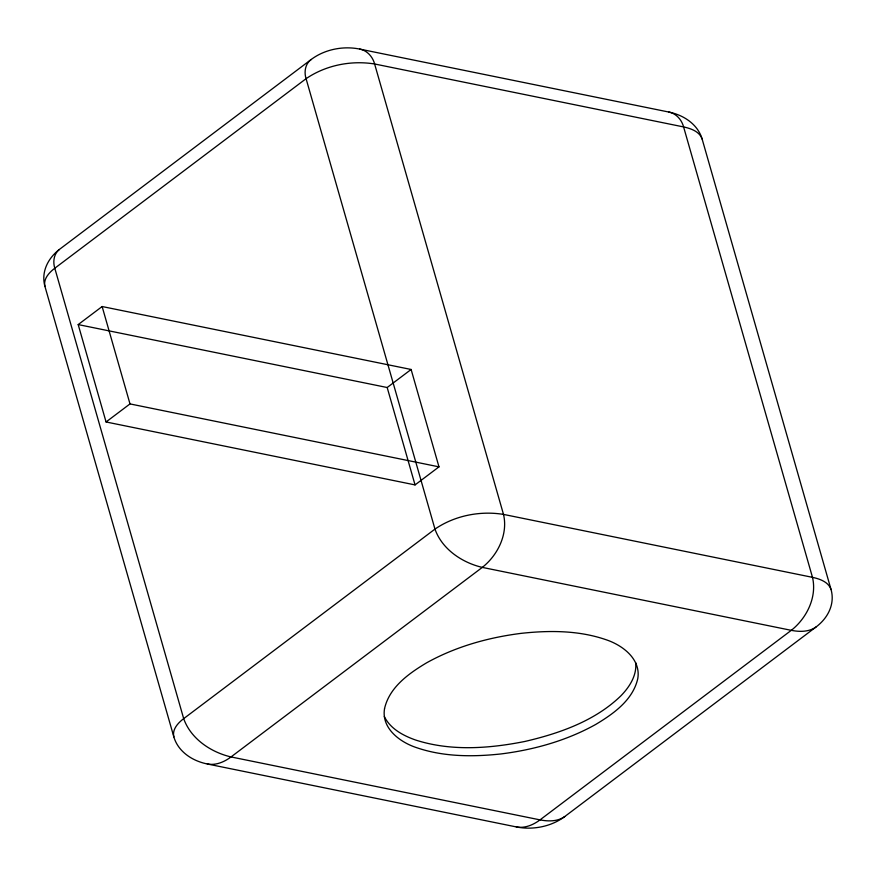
<?xml version="1.0" encoding="UTF-8"?>
<svg xmlns="http://www.w3.org/2000/svg" width="876" height="876" viewBox="0 0 876 876"><rect width="100%" height="100%" fill="white"/><g stroke="black" fill="none" stroke-linecap="round" stroke-linejoin="round"><path stroke-width="1.31" d="M59.327 249.507C53.797 253.898 52.757 261.815 54.794 268.231L183.686 718.638C190.793 738.807 210.842 752.21 231.023 756.941L540.01 819.881C548.245 821.502 557.662 821.644 564.768 816.531L816.049 626.986A49.735 38.544 -6.2 0 0 831.039 589.504L702.147 139.098C699.53 131.422 690.814 128.498 683.598 126.932L374.621 63.981C351.145 60.181 325.773 65.196 306.074 78.687L54.794 268.231C49.275 272.414 43.066 278.94 44.961 286.496L173.853 736.902A49.735 38.544 -6.2 0 0 207.316 763.981L516.303 826.922C524.79 828.565 533.331 824.907 540.01 819.881L791.291 630.337C806.752 618.138 817.166 597.114 812.49 577.339L683.598 126.932C681.747 119.782 676.141 113.376 668.684 112.018L359.697 49.078A49.735 38.544 -6.2 0 0 311.232 59.469L59.951 249.014A49.735 38.544 -6.2 0 0 44.961 286.496M311.232 59.469C305.231 63.729 303.917 72.018 306.074 78.687L434.967 529.093C442.073 549.263 462.123 562.666 482.304 567.396L791.291 630.337C799.525 631.957 808.942 632.1 816.049 626.986M78.194 324.58L102.131 306.534L411.118 369.475L438.985 466.853L415.049 484.91L106.062 421.969L78.194 324.58L387.181 387.52L411.118 369.475M106.062 421.969L129.998 403.913L438.985 466.853M207.316 763.981C215.803 765.624 224.344 761.967 231.023 756.941L482.304 567.396C497.765 555.198 508.19 534.174 503.503 514.398L374.621 63.981C372.76 56.841 367.154 50.436 359.697 49.078M384.323 716.524C390.302 728.777 403.168 735.621 415.487 739.99C450.746 751.4 489.016 748.597 524.844 741.468C559.326 733.453 594.815 721.047 620.755 695.971C629.362 687.178 637.049 675.484 635.669 662.628M831.039 589.504C828.433 581.828 819.695 578.916 812.49 577.339L503.503 514.398C480.037 510.588 454.666 515.603 434.967 529.093L183.686 718.638C178.156 722.831 171.959 729.336 173.853 736.902M387.181 387.52L415.049 484.91M102.131 306.534L129.998 403.913M668.684 112.018A49.735 38.544 -6.2 0 1 702.147 139.098M564.768 816.531A49.735 38.544 -6.2 0 1 516.303 826.922M384.542 708.618C381.18 728.241 399.883 742.147 416.407 747.6C443.497 756.941 472.81 756.973 501.006 753.94C533.966 749.801 566.619 740.647 595.746 724.43C613.496 713.82 632.921 700.044 637.772 678.648C641.133 659.026 622.431 645.13 605.907 639.666C578.817 630.326 549.493 630.293 521.308 633.337C488.348 637.476 455.684 646.619 426.568 662.847C408.807 673.458 389.382 687.233 384.542 708.618"/></g></svg>
